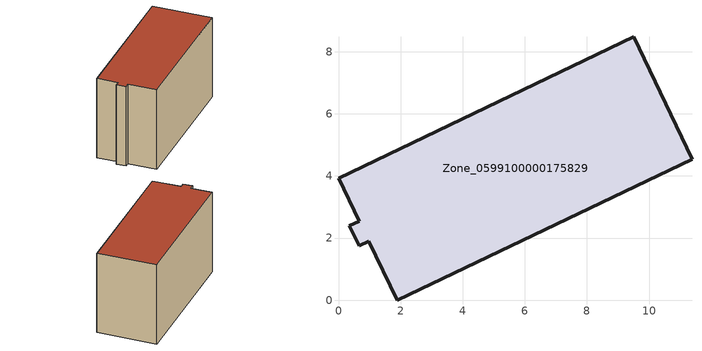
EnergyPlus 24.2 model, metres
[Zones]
Zone_0599100000175829
 floor ground (C_G): 0.35,2.4 0.66,2.54 0,3.93 9.51,8.48 11.38,4.54 1.89,0 0.97,1.89 0.66,1.76 z0
 wall outside (C_F): 0.66,2.54 0.35,2.4 0.66,1.76 0.97,1.89 1.89,0 11.38,4.54 9.51,8.48 0,3.93 0.66,2.54 z0:6.22
 roof outside (C_R): 9.51,8.48 0,3.93 0.66,2.54 0.35,2.4 0.66,1.76 0.97,1.89 1.89,0 11.38,4.54 z6.22
[BUILDING]
Pand.0599100000175829: North Axis=0; Terrain=City; Loads Convergence Tolerance Value=0.04; Temperature Convergence Tolerance Value=0.4; Solar Distribution=FullExterior; Maximum Number of Warmup Days=25; Minimum Number of Warmup Days=1
[Site:Location]
Rotterdam.The.Hague.AP_ZH_NLD Design_Conditions: Latitude=51.96; Longitude=4.45; Time Zone=1; Elevation=-4.5
[SITE:GROUNDTEMPERATURE:BUILDINGSURFACE]
18, 18, 18, 18, 18, 18, 18, 18, 18, 18, 18, 18
[MATERIAL] Thermal Absorptance=0.9; Solar Absorptance=0.7; Visible Absorptance=0.7
Name | Roughness | Thickness | Conductivity | Density | Specific Heat
G.TI.1946 | MediumSmooth | 0.15 | 1 | 540 | 1210
F.TI.1946 | Rough | 0.3 | 0.857143 | 1920 | 840
R.TI.1946 | MediumRough | 0.2 | 0.1 | 1500 | 1000
[CONSTRUCTION]
C_G: G.TI.1946
C_F: F.TI.1946
C_R: R.TI.1946
[ZONE]
Zone_0599100000175829: Type=1; Multiplier=1; Ceiling Height=Autocalculate; Volume=Autocalculate; Floor Area=autocalculate; Part of Total Floor Area=Yes
[ZONEINFILTRATION:DESIGNFLOWRATE]
Infil_Zone_0599100000175829: Zone or ZoneList or Space or SpaceList=Zone_0599100000175829; Schedule=AlwaysOn; Design Flow Rate Calculation Method=Flow/Area; Flow Rate per Floor Area=0.003; Constant Term Coefficient=1; Temperature Term Coefficient=0; Velocity Term Coefficient=0; Velocity Squared Term Coefficient=0
[HVACTEMPLATE:ZONE:IDEALLOADSAIRSYSTEM]
Zone_0599100000175829: Maximum Heating Supply Air Temperature=50; Minimum Cooling Supply Air Temperature=13; Maximum Heating Supply Air Humidity Ratio=0.0156; Minimum Cooling Supply Air Humidity Ratio=0.0077; Heating Limit=NoLimit; Cooling Limit=NoLimit; Dehumidification Control Type=ConstantSensibleHeatRatio; Cooling Sensible Heat Ratio=0.7; Dehumidification Setpoint=60; Humidification Control Type=None; Humidification Setpoint=30; Outdoor Air Method=None; Outdoor Air Flow Rate per Person=0.00944; Outdoor Air Flow Rate per Zone Floor Area=0; Outdoor Air Flow Rate per Zone=0; Demand Controlled Ventilation Type=None; Outdoor Air Economizer Type=NoEconomizer; Heat Recovery Type=None; Sensible Heat Recovery Effectiveness=0.7; Latent Heat Recovery Effectiveness=0.65
[ZONECONTROL:THERMOSTAT]
ThermostatControl_Zone_0599100000175829: Zone or ZoneList=Zone_0599100000175829; Control Type Schedule=DualSetpointControlType; Control 1=Thermostat_Zone_0599100000175829; Temperature Difference Between Cutout And Setpoint=0
[THERMOSTATSETPOINT:DUALSETPOINT]
Thermostat_Zone_0599100000175829: Heating Setpoint Temperature Schedule=HeatingSetpoint_Zone_0599100000175829; Cooling Setpoint Temperature Schedule=CoolingSetpoint_Zone_0599100000175829
[SCHEDULE:COMPACT]
HeatingSetpoint_Zone_0599100000175829: Through: 12/31, For: AllDays, Until: 24:00, 21
CoolingSetpoint_Zone_0599100000175829: Through: 12/31, For: AllDays, Until: 24:00, 24
DualSetpointControlType: Through: 12/31, For: AllDays, Until: 24:00, 4
AlwaysOn: Through: 12/31, For: AllDays, Until: 24:00, 1
